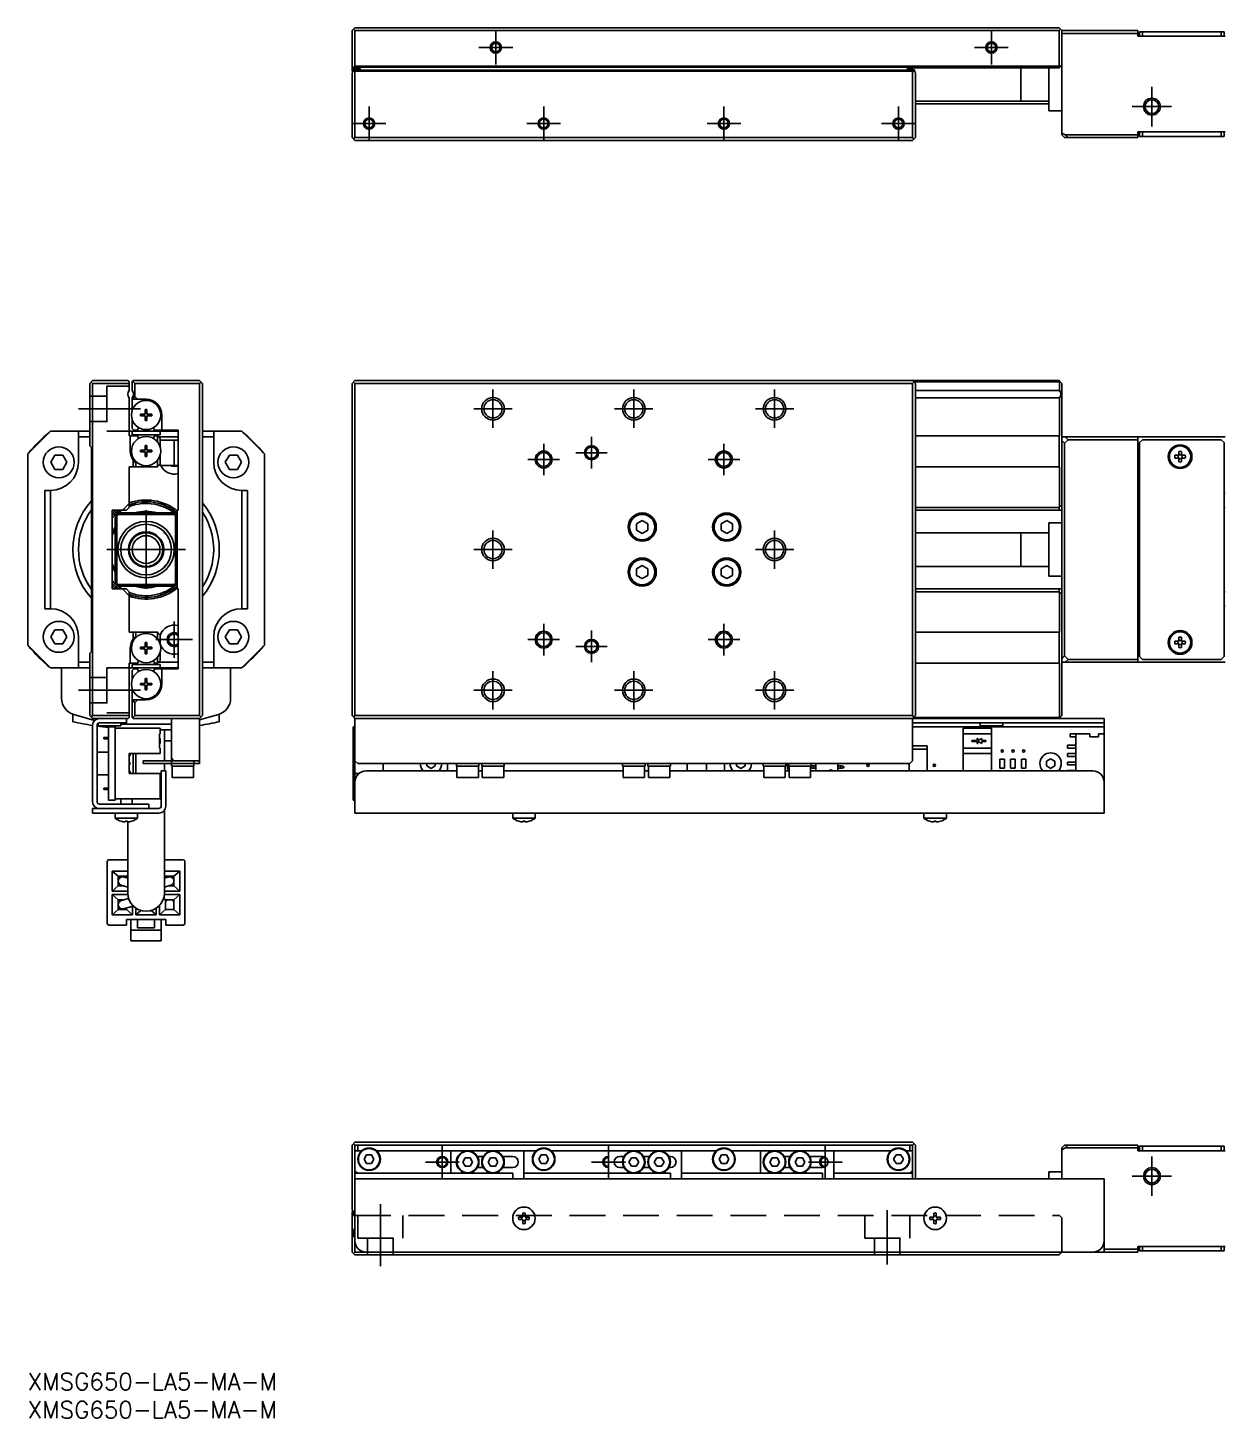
# Model space of a CAD drawing. Extents: x 0 to 883, y -8 to 250.
# Drawn here: x 0 to 212.6, y -8 to 239 of the extents above; entities that cross this region are included whole.
import ezdxf

# ---------------------------------------------------------------- set-up
doc = ezdxf.new("R2010")
doc.units = 0
doc.header["$LTSCALE"] = 0.5
doc.linetypes.add('CENTER', pattern=[50.8, 31.75, -6.35, 6.35, -6.35])
doc.linetypes.add('DASHED', pattern=[19.05, 12.7, -6.35])
for name, color, linetype in [('MSM_CENTER', 1, 'CENTER'), ('MSM_CONTINUOUS', 7, 'CONTINUOUS'), ('MSM_DASHED', 4, 'DASHED'), ('MSM_NARROW', 5, 'CONTINUOUS'), ('MSM_PART_NUMBER', 7, 'CONTINUOUS')]:
    doc.layers.add(name, color=color, linetype=linetype)
doc.styles.get("Standard").update_dxf_attribs({"font": 'txt.shx', "height": 1, "bigfont": 'bigfont.shx'})

# ---------------------------------------------------------------- blocks, each defined once
blk = doc.blocks.new('*U2')
at = {"layer": 'MSM_PART_NUMBER'}
blk.add_text('XMSG650-LA5-MA-M', height=3, dxfattribs=at).set_placement((0, -3))
blk = doc.blocks.new('*U3')
at = {"layer": 'MSM_PART_NUMBER'}
blk.add_text('XMSG650-LA5-MA-M', height=3, dxfattribs=at).set_placement((0, -8))

msp = doc.modelspace()

# ---------------------------------------------------------------- linework, layer by layer
at = {"layer": 'MSM_CENTER'}
for p, q in [((83.09, 232.45), (83.09, 238.45)), ((171.09, 232.45), (171.09, 238.45)), ((80.09, 235.45), (86.09, 235.45)), ((168.09, 235.45), (174.09, 235.45)), ((199.59, 228.45), (199.59, 221.45)), ((60.59, 218.95), (60.59, 224.95)), ((91.59, 218.95), (91.59, 224.95)), ((123.59, 218.95), (123.59, 224.95)), ((154.59, 218.95), (154.59, 224.95)), ((196.09, 224.95), (203.09, 224.95)), ((57.59, 221.95), (63.59, 221.95)), ((88.59, 221.95), (94.59, 221.95)), ((120.59, 221.95), (126.59, 221.95)), ((151.59, 221.95), (157.59, 221.95)), ((82.59, 167.88), (82.59, 174.68)), ((107.59, 167.88), (107.59, 174.68)), ((132.59, 167.88), (132.59, 174.68)), ((9, 171.28), (20, 171.28)), ((79.19, 171.28), (85.99, 171.28)), ((104.19, 171.28), (110.99, 171.28)), ((129.19, 171.28), (135.99, 171.28)), ((100.09, 160.68), (100.09, 166.28)), ((91.59, 159.48), (91.59, 165.08)), ((97.29, 163.48), (102.89, 163.48)), ((123.59, 159.48), (123.59, 165.08)), ((88.79, 162.28), (94.39, 162.28)), ((120.79, 162.28), (126.39, 162.28)), ((21, 139.28), (21, 153.28)), ((82.59, 142.88), (82.59, 149.68)), ((132.59, 142.88), (132.59, 149.68)), ((14, 146.28), (28, 146.28)), ((79.19, 146.28), (85.99, 146.28)), ((129.19, 146.28), (135.99, 146.28)), ((26, 127.03), (26, 133.53)), ((91.59, 127.48), (91.59, 133.08)), ((100.09, 126.28), (100.09, 131.88)), ((123.59, 127.48), (123.59, 133.08)), ((22.75, 130.28), (29.25, 130.28)), ((88.79, 130.28), (94.39, 130.28)), ((97.29, 129.08), (102.89, 129.08)), ((120.79, 130.28), (126.39, 130.28)), ((82.59, 117.88), (82.59, 124.68)), ((107.59, 117.88), (107.59, 124.68)), ((132.59, 117.88), (132.59, 124.68)), ((9, 121.28), (20, 121.28)), ((79.19, 121.28), (85.99, 121.28)), ((104.19, 121.28), (110.99, 121.28)), ((129.19, 121.28), (135.99, 121.28)), ((73.59, 34.5), (73.59, 40.5)), ((103.09, 34.5), (103.09, 40.5)), ((141.59, 34.5), (141.59, 40.5)), ((70.59, 37.5), (76.59, 37.5)), ((100.09, 37.5), (106.09, 37.5)), ((138.59, 37.5), (144.59, 37.5)), ((199.59, 38.5), (199.59, 31.5)), ((196.09, 35), (203.09, 35)), ((62.59, 19), (62.59, 30)), ((152.59, 19.3), (152.59, 28.93))]:
    msp.add_line(p, q, dxfattribs=at)
at = {"layer": 'MSM_CONTINUOUS'}
for p, q in [((57.59, 238.45), (58.09, 238.95)), ((57.59, 238.45), (57.59, 231.25)), ((57.84, 238.7), (58.09, 238.45)), ((58.09, 238.95), (183.09, 238.95)), ((183.09, 238.45), (58.09, 238.45)), ((58.09, 238.45), (58.09, 232.15)), ((183.59, 238.45), (183.09, 238.95)), ((183.09, 238.45), (183.34, 238.7)), ((183.09, 232.15), (183.09, 238.45)), ((183.59, 219.95), (183.59, 238.45)), ((183.59, 238.45), (197.09, 238.45)), ((197.09, 237.95), (183.59, 237.95)), ((197.09, 238.45), (197.09, 237.45)), ((212.59, 237.45), (197.09, 237.45)), ((197.39, 238.25), (212.39, 238.25)), ((197.39, 237.45), (197.39, 238.25)), ((197.89, 238.25), (197.89, 237.45)), ((211.89, 237.45), (211.89, 238.25)), ((212.39, 238.25), (212.39, 237.45)), ((58.09, 232.15), (57.89, 231.95)), ((58.09, 232.15), (183.09, 232.15)), ((183.09, 231.85), (183.59, 232.35)), ((183.24, 232), (183.09, 232.15)), ((183.19, 231.95), (57.59, 231.95)), ((58.99, 231.75), (57.59, 231.75)), ((57.59, 230.95), (57.99, 231.35)), ((57.69, 231.15), (57.59, 231.25)), ((57.59, 219.45), (57.59, 230.95)), ((57.69, 231.05), (57.69, 231.25)), ((58.69, 231.55), (57.99, 231.55)), ((57.99, 231.35), (58.09, 231.45)), ((57.99, 231.35), (58.09, 231.25)), ((58.09, 231.45), (157.09, 231.45)), ((157.09, 231.25), (58.09, 231.25)), ((58.09, 231.25), (58.09, 219.45)), ((58.99, 231.45), (58.99, 231.75)), ((156.19, 231.45), (156.19, 231.85)), ((183.09, 231.85), (156.19, 231.85)), ((157.19, 231.55), (156.49, 231.55)), ((157.09, 231.45), (157.19, 231.35)), ((157.09, 231.25), (157.19, 231.35)), ((157.09, 219.45), (157.09, 231.25)), ((157.19, 231.35), (157.59, 230.95)), ((157.49, 231.25), (157.49, 231.05)), ((157.59, 230.95), (157.59, 219.45)), ((176.29, 225.95), (176.29, 231.85)), ((181.29, 224.2), (181.29, 231.85)), ((157.59, 225.95), (181.29, 225.95)), ((181.29, 225.45), (157.59, 225.45)), ((181.29, 224.2), (183.59, 224.2)), ((183.59, 220.26), (184.2, 219.95)), ((184.09, 219.45), (183.59, 219.95)), ((184.2, 219.95), (184.7, 219.45)), ((184.2, 219.95), (197.09, 219.95)), ((197.09, 220.45), (197.09, 219.45)), ((212.59, 220.45), (197.09, 220.45)), ((197.39, 219.65), (197.39, 220.45)), ((197.89, 220.45), (197.89, 219.65)), ((211.89, 219.65), (211.89, 220.45)), ((212.39, 220.45), (212.39, 219.65)), ((58.09, 218.95), (57.59, 219.45)), ((58.09, 219.45), (57.84, 219.2)), ((58.09, 219.45), (157.09, 219.45)), ((157.09, 218.95), (58.09, 218.95)), ((157.09, 218.95), (157.59, 219.45)), ((157.34, 219.2), (157.09, 219.45)), ((197.09, 219.45), (184.09, 219.45)), ((212.39, 219.65), (197.39, 219.65)), ((11, 175.78), (11.5, 176.28)), ((11, 164.68), (11, 175.78)), ((11.5, 175.78), (11.25, 176.03)), ((11.5, 176.28), (17.8, 176.28)), ((18, 175.78), (11.5, 175.78)), ((11.5, 175.78), (11.5, 116.78)), ((17.8, 176.28), (18, 176.08)), ((18, 176.08), (18, 174.54)), ((18.6, 176.18), (18.5, 176.08)), ((18.5, 174.54), (18.5, 176.08)), ((18.6, 176.18), (18.7, 176.28)), ((19, 175.78), (18.6, 176.18)), ((18.7, 176.28), (30.5, 176.28)), ((19, 175.78), (19, 173.48)), ((30.5, 175.78), (19, 175.78)), ((30.5, 176.28), (31, 175.78)), ((30.75, 176.03), (30.5, 175.78)), ((30.5, 116.78), (30.5, 175.78)), ((31, 175.78), (31, 116.78)), ((58.09, 176.28), (57.59, 175.78)), ((57.59, 116.78), (57.59, 175.78)), ((57.84, 176.03), (58.09, 175.78)), ((58.09, 176.28), (183.09, 176.28)), ((58.09, 175.78), (58.09, 116.78)), ((157.09, 175.78), (58.09, 175.78)), ((157.59, 175.78), (157.09, 176.28)), ((157.09, 175.78), (157.34, 176.03)), ((157.09, 116.78), (157.09, 175.78)), ((183.19, 176.08), (157.29, 176.08)), ((157.59, 175.78), (157.59, 116.78)), ((183.24, 176.13), (183.09, 176.28)), ((183.19, 176.08), (183.24, 176.13)), ((183.19, 174.54), (183.19, 176.08)), ((183.24, 176.13), (183.59, 175.78)), ((183.59, 175.78), (183.59, 116.78)), ((18, 173.22), (18, 166.48)), ((18.5, 173.22), (18.5, 170.89)), ((21, 172.98), (18.5, 172.98)), ((19, 173.48), (18.65, 172.98)), ((19.5, 172.98), (19, 173.48)), ((157.59, 174.54), (183.19, 174.54)), ((183.19, 173.22), (157.59, 173.22)), ((183.19, 166.48), (183.19, 173.22)), ((20.85, 170.38), (20.85, 171.18)), ((20.85, 171.18), (21.14, 171.18)), ((21.14, 170.65), (20.85, 170.65)), ((21.14, 170.38), (21.14, 171.18)), ((18.5, 169.46), (18.5, 167.78)), ((20, 170.32), (20, 170.03)), ((20, 170.32), (20.79, 170.32)), ((20, 170.03), (20.79, 170.03)), ((20.53, 170.03), (20.53, 170.32)), ((20.85, 169.18), (20.85, 169.97)), ((20.85, 169.71), (21.14, 169.71)), ((20.85, 169.18), (21.14, 169.18)), ((21.14, 169.18), (21.14, 169.97)), ((21.2, 170.32), (22, 170.32)), ((21.2, 170.03), (22, 170.03)), ((21.47, 170.03), (21.47, 170.32)), ((22, 170.32), (22, 170.03)), ((23.8, 167.48), (23.8, 170.18)), ((4, 167.28), (0, 163.28)), ((4, 167.28), (11, 167.28)), ((9, 167.28), (9, 161.78)), ((11, 166.28), (9, 166.28)), ((18, 167.28), (26.7, 167.28)), ((18, 166.48), (19.46, 166.48)), ((18.2, 163.78), (18.2, 166.48)), ((18.5, 167.78), (18.8, 167.48)), ((18.5, 166.68), (18.5, 167.28)), ((23.5, 166.68), (18.5, 166.68)), ((18.8, 167.48), (19.46, 167.48)), ((19.54, 167.62), (19.46, 167.48)), ((19.46, 166.48), (19.67, 166.1)), ((19.58, 166.28), (19.57, 166.28)), ((22.54, 167.48), (22.33, 167.85)), ((22.43, 166.28), (22.42, 166.28)), ((22.46, 166.34), (22.54, 166.48)), ((22.54, 167.48), (26.7, 167.48)), ((23, 166.48), (22.54, 166.48)), ((23.5, 165.98), (23, 166.48)), ((23, 165.44), (23, 166.48)), ((26.7, 166.28), (23.2, 166.28)), ((23.5, 166.68), (23.5, 167.28)), ((23.5, 165.98), (23.5, 164.49)), ((26.7, 165.73), (23.5, 165.73)), ((26, 161.23), (26, 165.73)), ((26.7, 153.28), (26.7, 167.48)), ((31, 167.28), (38, 167.28)), ((33, 166.28), (31, 166.28)), ((33, 167.28), (33, 161.78)), ((42, 163.28), (38, 167.28)), ((183.19, 166.48), (157.59, 166.48)), ((183.09, 160.98), (183.09, 166.48)), ((183.59, 166.28), (212.59, 166.28)), ((184.09, 165.17), (183.59, 165.67)), ((184.7, 165.78), (184.09, 165.17)), ((184.2, 166.28), (184.7, 165.78)), ((197.09, 165.78), (184.7, 165.78)), ((197.09, 166.28), (197.09, 126.28)), ((197.89, 165.78), (197.39, 165.28)), ((211.89, 165.78), (197.89, 165.78)), ((212.39, 165.28), (211.89, 165.78)), ((0, 163.28), (0, 129.28)), ((4.06, 161.78), (4.78, 163.03)), ((4.78, 163.03), (6.22, 163.03)), ((6.22, 163.03), (6.94, 161.78)), ((11, 164.68), (11.3, 164.38)), ((11.3, 128.18), (11.3, 164.38)), ((20, 163.92), (20, 163.63)), ((20, 163.92), (20.79, 163.92)), ((20, 163.63), (20.79, 163.63)), ((20.53, 163.63), (20.53, 163.92)), ((20.85, 163.98), (20.85, 164.78)), ((20.85, 164.78), (21.14, 164.78)), ((21.14, 164.25), (20.85, 164.25)), ((20.85, 162.78), (20.85, 163.57)), ((20.85, 163.31), (21.14, 163.31)), ((21.14, 163.98), (21.14, 164.78)), ((21.14, 162.78), (21.14, 163.57)), ((21.2, 163.92), (22, 163.92)), ((21.2, 163.63), (22, 163.63)), ((21.47, 163.63), (21.47, 163.92)), ((22, 163.92), (22, 163.63)), ((23.5, 163.06), (23.5, 161.23)), ((35.06, 161.78), (35.78, 163.03)), ((35.78, 163.03), (37.22, 163.03)), ((37.22, 163.03), (37.94, 161.78)), ((42, 129.28), (42, 163.28)), ((184.09, 165.17), (184.09, 127.39)), ((197.39, 165.28), (197.39, 127.28)), ((204.35, 163.02), (203.67, 163.02)), ((204.35, 163.7), (204.35, 163.02)), ((204.83, 163.02), (204.83, 163.7)), ((205.51, 163.02), (204.83, 163.02)), ((212.39, 127.28), (212.39, 165.28)), ((4.78, 160.53), (4.06, 161.78)), ((6.22, 160.53), (4.78, 160.53)), ((6.94, 161.78), (6.22, 160.53)), ((18, 160.98), (18, 153.78)), ((23, 160.98), (18, 160.98)), ((18.7, 160.98), (18.7, 162.18)), ((19.2, 161.63), (19.2, 160.98)), ((20.85, 162.78), (21.14, 162.78)), ((23, 160.98), (23, 162.12)), ((23, 160.98), (23.5, 161.48)), ((23.5, 161.23), (26.7, 161.23)), ((35.78, 160.53), (35.06, 161.78)), ((37.22, 160.53), (35.78, 160.53)), ((37.94, 161.78), (37.22, 160.53)), ((183.19, 160.98), (157.59, 160.98)), ((183.19, 153.92), (183.19, 160.98)), ((203.67, 162.54), (204.35, 162.54)), ((204.35, 162.54), (204.35, 161.86)), ((204.83, 162.54), (205.51, 162.54)), ((204.83, 161.86), (204.83, 162.54)), ((3, 156.78), (4, 156.78)), ((3, 135.78), (3, 156.78)), ((4, 156.78), (4, 135.78)), ((38, 156.78), (39, 156.78)), ((38, 135.78), (38, 156.78)), ((39, 156.78), (39, 135.78)), ((197.39, 156.28), (197.09, 156.28)), ((212.59, 156.28), (212.39, 156.28)), ((15, 153.28), (15, 139.28)), ((17.5, 153.28), (15, 153.28)), ((16.79, 153.28), (18, 154.48)), ((18, 153.78), (17.5, 153.28)), ((26.5, 153.28), (26.7, 153.28)), ((26.5, 139.28), (26.5, 153.28)), ((157.59, 153.78), (183.09, 153.78)), ((183.59, 153.28), (157.59, 153.28)), ((183.09, 153.78), (183.19, 153.92)), ((183.09, 153.28), (183.09, 153.78)), ((183.59, 154.08), (183.19, 153.92)), ((197.09, 154.53), (197.39, 154.53)), ((212.59, 153.78), (212.39, 153.78)), ((15.5, 151.98), (15.8, 152.28)), ((15.5, 140.58), (15.5, 151.98)), ((16, 152.48), (15.8, 152.28)), ((15.8, 152.28), (15.8, 140.28)), ((16, 152.48), (16.3, 152.78)), ((26, 152.48), (16, 152.48)), ((16.3, 152.78), (25.7, 152.78)), ((25.7, 152.78), (26.5, 151.98)), ((26.2, 140.28), (26.2, 152.28)), ((108.09, 150.86), (109.09, 151.43)), ((108.09, 149.7), (108.09, 150.86)), ((109.09, 151.43), (110.09, 150.86)), ((110.09, 150.86), (110.09, 149.7)), ((123.09, 150.86), (124.09, 151.43)), ((123.09, 149.7), (123.09, 150.86)), ((124.09, 151.43), (125.09, 150.86)), ((125.09, 150.86), (125.09, 149.7)), ((183.59, 151.03), (181.29, 151.03)), ((181.29, 141.53), (181.29, 151.03)), ((197.29, 151.28), (197.09, 151.08)), ((197.39, 151.28), (197.29, 151.28)), ((197.29, 151.28), (197.29, 141.28)), ((24.2, 149.25), (24.2, 149.44)), ((24.2, 149.25), (24.42, 149.03)), ((24.42, 149.2), (24.42, 149.03)), ((24.42, 149.03), (24.56, 149.03)), ((24.56, 149.03), (24.56, 149.03)), ((109.09, 149.12), (108.09, 149.7)), ((110.09, 149.7), (109.09, 149.12)), ((124.09, 149.12), (123.09, 149.7)), ((125.09, 149.7), (124.09, 149.12)), ((181.29, 149.28), (157.59, 149.28)), ((176.29, 143.28), (176.29, 149.28)), ((18.04, 145.22), (18.04, 145.21)), ((19.56, 143.48), (19.62, 143.48)), ((19.69, 143.41), (19.62, 143.48)), ((22.37, 143.48), (22.31, 143.41)), ((22.37, 143.48), (22.44, 143.48)), ((23.97, 145.21), (23.97, 145.21)), ((24.42, 143.53), (24.2, 143.3)), ((24.2, 143.11), (24.2, 143.3)), ((24.56, 143.53), (24.42, 143.53)), ((24.42, 143.53), (24.42, 143.36)), ((108.09, 142.86), (109.09, 143.43)), ((109.09, 143.43), (110.09, 142.86)), ((123.09, 142.86), (124.09, 143.43)), ((124.09, 143.43), (125.09, 142.86)), ((157.59, 143.28), (181.29, 143.28)), ((108.09, 141.7), (108.09, 142.86)), ((109.09, 141.12), (108.09, 141.7)), ((110.09, 141.7), (109.09, 141.12)), ((110.09, 142.86), (110.09, 141.7)), ((123.09, 141.7), (123.09, 142.86)), ((124.09, 141.12), (123.09, 141.7)), ((125.09, 141.7), (124.09, 141.12)), ((125.09, 142.86), (125.09, 141.7)), ((181.29, 141.53), (183.59, 141.53)), ((197.09, 141.48), (197.29, 141.28)), ((197.29, 141.28), (197.39, 141.28)), ((15, 139.28), (17.5, 139.28)), ((15.8, 140.28), (15.5, 140.58)), ((15.8, 140.28), (16, 140.08)), ((16.3, 139.78), (16, 140.08)), ((16, 140.08), (26, 140.08)), ((25.7, 139.78), (16.3, 139.78)), ((18, 138.07), (16.79, 139.28)), ((17.5, 139.28), (18, 138.78)), ((18, 138.78), (18, 131.58)), ((26, 140.08), (25.7, 139.78)), ((26, 140.08), (26.2, 140.28)), ((26.5, 140.58), (26.2, 140.28)), ((26.7, 139.28), (26.5, 139.28)), ((26.7, 125.08), (26.7, 139.28)), ((157.59, 139.28), (183.59, 139.28)), ((183.09, 138.78), (157.59, 138.78)), ((183.09, 138.78), (183.09, 139.28)), ((183.19, 138.64), (183.09, 138.78)), ((183.19, 138.64), (183.59, 138.47)), ((183.19, 131.58), (183.19, 138.64)), ((212.39, 138.78), (212.59, 138.78)), ((197.39, 138.03), (197.09, 138.03)), ((197.09, 136.28), (197.39, 136.28)), ((212.39, 136.28), (212.59, 136.28)), ((4, 135.78), (3, 135.78)), ((39, 135.78), (38, 135.78)), ((4.06, 130.78), (4.78, 132.03)), ((4.78, 132.03), (6.22, 132.03)), ((6.22, 132.03), (6.94, 130.78)), ((18, 131.58), (23, 131.58)), ((18.7, 130.37), (18.7, 131.58)), ((19.2, 131.58), (19.2, 130.92)), ((23.5, 131.08), (23, 131.58)), ((23, 130.44), (23, 131.58)), ((23.5, 131.08), (23.5, 129.49)), ((35.06, 130.78), (35.78, 132.03)), ((35.78, 132.03), (37.22, 132.03)), ((37.22, 132.03), (37.94, 130.78)), ((183.19, 131.58), (157.59, 131.58)), ((183.09, 126.08), (183.09, 131.58)), ((0, 129.28), (4, 125.28)), ((4.78, 129.53), (4.06, 130.78)), ((6.22, 129.53), (4.78, 129.53)), ((6.94, 130.78), (6.22, 129.53)), ((9, 125.28), (9, 130.78)), ((18.2, 128.78), (18.2, 126.08)), ((20, 128.92), (20, 128.63)), ((20, 128.92), (20.79, 128.92)), ((20, 128.63), (20.79, 128.63)), ((20.53, 128.63), (20.53, 128.92)), ((20.85, 128.98), (20.85, 129.78)), ((20.85, 129.78), (21.14, 129.78)), ((21.14, 129.25), (20.85, 129.25)), ((20.85, 127.78), (20.85, 128.57)), ((21.14, 128.98), (21.14, 129.78)), ((21.14, 127.78), (21.14, 128.57)), ((21.2, 128.92), (22, 128.92)), ((21.2, 128.63), (22, 128.63)), ((21.47, 128.63), (21.47, 128.92)), ((22, 128.92), (22, 128.63)), ((33, 130.78), (33, 125.28)), ((35.78, 129.53), (35.06, 130.78)), ((37.22, 129.53), (35.78, 129.53)), ((37.94, 130.78), (37.22, 129.53)), ((38, 125.28), (42, 129.28)), ((204.35, 130.02), (203.67, 130.02)), ((203.67, 129.54), (204.35, 129.54)), ((204.35, 130.7), (204.35, 130.02)), ((204.35, 129.54), (204.35, 128.86)), ((204.83, 130.02), (204.83, 130.7)), ((205.51, 130.02), (204.83, 130.02)), ((204.83, 128.86), (204.83, 129.54)), ((204.83, 129.54), (205.51, 129.54)), ((9, 126.28), (11, 126.28)), ((11.3, 128.18), (11, 127.88)), ((11, 116.78), (11, 127.88)), ((18, 126.08), (18, 116.48)), ((19.46, 126.08), (18, 126.08)), ((19.67, 126.45), (19.46, 126.08)), ((19.58, 126.28), (19.57, 126.28)), ((20.85, 128.31), (21.14, 128.31)), ((20.85, 127.78), (21.14, 127.78)), ((22.43, 126.28), (22.42, 126.28)), ((22.54, 126.08), (22.46, 126.22)), ((23, 126.08), (22.54, 126.08)), ((23, 126.08), (23, 127.12)), ((23, 126.08), (23.5, 126.58)), ((26.7, 126.28), (23.2, 126.28)), ((23.5, 128.06), (23.5, 126.58)), ((31, 126.28), (33, 126.28)), ((183.19, 126.08), (157.59, 126.08)), ((183.19, 116.48), (183.19, 126.08)), ((183.59, 126.89), (184.09, 127.39)), ((212.59, 126.28), (183.59, 126.28)), ((184.09, 127.39), (184.7, 126.78)), ((184.7, 126.78), (184.2, 126.28)), ((184.7, 126.78), (197.09, 126.78)), ((197.39, 127.28), (197.89, 126.78)), ((197.89, 126.78), (211.89, 126.78)), ((211.89, 126.78), (212.39, 127.28)), ((4, 125.28), (11, 125.28)), ((6, 125.28), (6, 119.86)), ((26.7, 125.28), (18, 125.28)), ((23.5, 125.88), (18.5, 125.88)), ((18.5, 125.28), (18.5, 125.88)), ((18.8, 125.08), (18.5, 124.78)), ((18.5, 123.09), (18.5, 124.78)), ((18.8, 125.08), (19.46, 125.08)), ((19.46, 125.08), (19.54, 124.94)), ((22.33, 124.7), (22.54, 125.08)), ((22.54, 125.08), (26.7, 125.08)), ((23.5, 125.28), (23.5, 125.88)), ((23.8, 125.08), (23.8, 122.38)), ((38, 125.28), (31, 125.28)), ((36, 119.86), (36, 125.28)), ((18.5, 116.48), (18.5, 121.66)), ((20, 122.52), (20, 122.23)), ((20, 122.52), (20.79, 122.52)), ((20, 122.23), (20.79, 122.23)), ((20.53, 122.23), (20.53, 122.52)), ((20.85, 122.58), (20.85, 123.38)), ((20.85, 123.38), (21.14, 123.38)), ((21.14, 122.85), (20.85, 122.85)), ((20.85, 121.38), (20.85, 122.17)), ((20.85, 121.91), (21.14, 121.91)), ((20.85, 121.38), (21.14, 121.38)), ((21.14, 122.58), (21.14, 123.38)), ((21.14, 121.38), (21.14, 122.17)), ((21.2, 122.52), (22, 122.52)), ((21.2, 122.23), (22, 122.23)), ((21.47, 122.23), (21.47, 122.52)), ((22, 122.52), (22, 122.23)), ((18.5, 119.58), (21, 119.58)), ((18.65, 119.58), (19, 119.08)), ((19, 119.08), (19.5, 119.58)), ((19, 119.08), (19, 116.78)), ((8, 117.03), (8, 115.71)), ((8.17, 116.97), (11.85, 115.92)), ((11.5, 116.28), (11, 116.78)), ((11.25, 116.53), (11.5, 116.78)), ((11.5, 116.78), (18, 116.78)), ((17.8, 116.28), (11.5, 116.28)), ((17.5, 116.28), (17.5, 115.48)), ((18, 116.48), (17.8, 116.28)), ((18.5, 116.48), (18.6, 116.38)), ((18.6, 116.38), (19, 116.78)), ((18.7, 116.28), (18.6, 116.38)), ((30.5, 116.28), (18.7, 116.28)), ((19, 116.78), (30.5, 116.78)), ((25.5, 116.28), (25.5, 107.78)), ((30.5, 116.02), (33.83, 116.97)), ((31, 116.78), (30.5, 116.28)), ((30.5, 116.78), (30.75, 116.53)), ((30.5, 116.28), (30.5, 108.28)), ((34, 115.71), (34, 117.03)), ((57.59, 116.78), (58.09, 116.28)), ((58.09, 116.78), (57.84, 116.53)), ((58.09, 116.78), (157.09, 116.78)), ((191.09, 116.28), (58.09, 116.28)), ((58.09, 99.48), (58.09, 116.28)), ((157.09, 116.28), (157.59, 116.78)), ((157.34, 116.53), (157.09, 116.78)), ((157.09, 108.78), (157.09, 116.28)), ((157.29, 116.48), (183.19, 116.48)), ((183.09, 116.28), (183.24, 116.43)), ((183.24, 116.43), (183.19, 116.48)), ((183.59, 116.78), (183.24, 116.43)), ((191.09, 116.28), (191.09, 99.48)), ((11.5, 115.08), (11.5, 101.48)), ((12.3, 115.08), (12.3, 101.48)), ((12.35, 115.28), (12.5, 115.28)), ((12.5, 115.42), (12.5, 114.98)), ((16.5, 114.98), (12.5, 114.98)), ((12.7, 115.48), (17.5, 115.48)), ((14.3, 114.78), (15.5, 114.78)), ((14.3, 101.78), (14.3, 114.78)), ((15.18, 114.98), (15.18, 114.78)), ((15.5, 101.78), (15.5, 114.78)), ((23.5, 114.53), (15.5, 114.53)), ((16.5, 114.98), (16.5, 115.48)), ((16.5, 115.28), (25.5, 115.28)), ((23.5, 113.53), (23.5, 114.53)), ((25.5, 114.28), (23.5, 114.28)), ((24.25, 108.78), (24.25, 114.28)), ((57.79, 101.78), (57.79, 114.78)), ((57.79, 114.78), (58.09, 114.78)), ((157.09, 115.48), (191.09, 115.48)), ((157.09, 114.78), (191.09, 114.78)), ((166.09, 106.98), (166.09, 114.53)), ((171.09, 114.53), (166.09, 114.53)), ((169.09, 114.78), (169.09, 115.48)), ((173.09, 114.98), (169.09, 114.98)), ((171.09, 106.98), (171.09, 114.53)), ((173.09, 115.48), (173.09, 114.78)), ((14.3, 112.9), (13.5, 112.9)), ((13.5, 112.9), (13.5, 112.65)), ((14.3, 112.65), (13.5, 112.65)), ((23.5, 113.53), (23.4, 113.53)), ((23.4, 111.03), (23.4, 113.53)), ((23.4, 112.73), (23.5, 112.73)), ((23.4, 112.35), (23.5, 112.35)), ((23.4, 112.2), (23.5, 112.2)), ((23.4, 111.83), (23.5, 111.83)), ((23.5, 111.83), (23.5, 112.73)), ((25.5, 112.28), (24.25, 112.28)), ((159.69, 111.43), (157.09, 111.43)), ((159.69, 106.98), (159.69, 111.43)), ((166.09, 113.53), (171.09, 113.53)), ((167.59, 112.35), (168.54, 112.35)), ((167.59, 112.2), (167.59, 112.35)), ((168.54, 112.2), (167.59, 112.2)), ((168.54, 112.73), (168.69, 112.73)), ((168.54, 112.35), (168.54, 112.73)), ((168.54, 111.83), (168.54, 112.2)), ((168.69, 111.83), (168.54, 111.83)), ((168.69, 112.34), (169.37, 112.73)), ((168.69, 112.73), (168.69, 112.34)), ((169.37, 111.83), (168.69, 112.22)), ((168.69, 112.22), (168.69, 111.83)), ((169.37, 112.73), (169.37, 112.35)), ((169.37, 112.35), (170.07, 112.35)), ((169.37, 112.2), (169.37, 111.83)), ((170.07, 112.2), (169.37, 112.2)), ((170.07, 112.35), (170.07, 112.2)), ((186.09, 111.53), (184.59, 111.53)), ((184.59, 111.03), (184.59, 111.53)), ((185.09, 113.53), (188.59, 113.53)), ((185.09, 113.03), (185.09, 113.53)), ((185.09, 113.03), (186.09, 113.03)), ((186.09, 113.53), (186.09, 106.98)), ((188.59, 113.53), (188.59, 113.03)), ((190.09, 113.03), (188.59, 113.03)), ((190.09, 113.53), (191.09, 113.53)), ((190.09, 113.53), (190.09, 113.03)), ((14.3, 110.28), (12.3, 110.28)), ((18, 106.53), (18, 110.03)), ((18, 110.03), (23.5, 110.03)), ((18.7, 110.03), (18.7, 106.53)), ((19.2, 110.03), (19.2, 106.53)), ((30.5, 108.78), (20.5, 108.78)), ((20.5, 108.78), (20.5, 108.28)), ((23.5, 111.03), (23.4, 111.03)), ((23.5, 110.03), (23.5, 111.03)), ((26, 108.78), (25.5, 109.28)), ((29.5, 107.78), (29.5, 108.78)), ((58.09, 108.78), (58.59, 108.28)), ((156.59, 108.28), (157.09, 108.78)), ((159.69, 110.83), (157.09, 110.83)), ((171.09, 111.03), (166.09, 111.03)), ((166.09, 110.03), (171.09, 110.03)), ((173.39, 109.08), (172.59, 109.08)), ((172.59, 109.08), (172.59, 107.48)), ((173.39, 107.48), (173.39, 109.08)), ((175.3, 109.08), (174.5, 109.08)), ((174.5, 109.08), (174.5, 107.48)), ((175.3, 107.48), (175.3, 109.08)), ((177.2, 109.08), (176.4, 109.08)), ((176.4, 109.08), (176.4, 107.48)), ((177.2, 107.48), (177.2, 109.08)), ((180.84, 108.71), (181.59, 109.14)), ((180.84, 107.84), (180.84, 108.71)), ((181.59, 109.14), (182.34, 108.71)), ((182.34, 108.71), (182.34, 107.84)), ((184.59, 111.03), (186.09, 111.03)), ((186.09, 110.03), (184.59, 110.03)), ((184.59, 109.53), (184.59, 110.03)), ((184.59, 109.53), (186.09, 109.53)), ((12.3, 106.28), (14.3, 106.28)), ((23.5, 106.53), (18, 106.53)), ((20.5, 108.28), (25.5, 108.28)), ((23.5, 102.03), (23.5, 106.53)), ((23.7, 106.98), (24.5, 106.98)), ((23.7, 100.78), (23.7, 106.98)), ((24.25, 106.98), (24.25, 108.28)), ((24.5, 106.98), (24.5, 100.68)), ((29.5, 108.28), (25.5, 108.28)), ((29.5, 107.78), (25.5, 107.78)), ((25.6, 107.78), (25.6, 105.78)), ((29.4, 105.78), (29.4, 107.78)), ((30.5, 108.28), (29.5, 108.28)), ((58.83, 106.53), (58.09, 106.53)), ((156.59, 108.28), (58.59, 108.28)), ((76.19, 106.98), (60.09, 106.98)), ((63.09, 106.98), (63.09, 108.28)), ((70.84, 107.84), (70.84, 108.28)), ((71.59, 107.41), (70.84, 107.84)), ((72.34, 107.84), (71.59, 107.41)), ((72.34, 108.28), (72.34, 107.84)), ((74.49, 108.28), (74.49, 106.98)), ((76.09, 108.28), (76.09, 107.78)), ((80.09, 107.78), (76.09, 107.78)), ((76.19, 107.78), (76.19, 105.78)), ((79.99, 105.78), (79.99, 107.78)), ((80.69, 106.98), (79.99, 106.98)), ((80.09, 107.78), (80.09, 108.28)), ((80.59, 108.28), (80.59, 107.78)), ((84.59, 107.78), (80.59, 107.78)), ((80.69, 107.78), (80.69, 105.78)), ((84.49, 105.78), (84.49, 107.78)), ((105.69, 106.98), (84.49, 106.98)), ((84.59, 107.78), (84.59, 108.28)), ((105.59, 108.28), (105.59, 107.78)), ((109.59, 107.78), (105.59, 107.78)), ((105.69, 107.78), (105.69, 105.78)), ((109.49, 105.78), (109.49, 107.78)), ((110.19, 106.98), (109.49, 106.98)), ((109.59, 107.78), (109.59, 108.28)), ((110.09, 108.28), (110.09, 107.78)), ((114.09, 107.78), (110.09, 107.78)), ((110.19, 107.78), (110.19, 105.78)), ((113.99, 105.78), (113.99, 107.78)), ((130.69, 106.98), (113.99, 106.98)), ((114.09, 107.78), (114.09, 108.28)), ((117.09, 106.98), (117.09, 108.28)), ((120.49, 108.28), (120.49, 106.98)), ((123.69, 106.98), (123.69, 108.28)), ((125.84, 107.84), (125.84, 108.28)), ((126.59, 107.41), (125.84, 107.84)), ((127.34, 107.84), (126.59, 107.41)), ((127.34, 108.28), (127.34, 107.84)), ((130.59, 108.28), (130.59, 107.78)), ((134.59, 107.78), (130.59, 107.78)), ((130.69, 107.78), (130.69, 105.78)), ((134.49, 105.78), (134.49, 107.78)), ((135.19, 106.98), (134.49, 106.98)), ((134.59, 107.78), (134.59, 108.28)), ((134.9, 108.28), (134.9, 107.28)), ((134.9, 107.28), (135.19, 107.28)), ((135.09, 108.28), (135.09, 107.78)), ((139.09, 107.78), (135.09, 107.78)), ((135.19, 107.78), (135.19, 105.78)), ((138.99, 105.78), (138.99, 107.78)), ((138.99, 107.74), (139.13, 107.74)), ((139.13, 107.54), (138.99, 107.54)), ((189.09, 106.98), (138.99, 106.98)), ((139.09, 107.78), (139.09, 108.28)), ((139.13, 107.74), (139.2, 107.86)), ((139.2, 107.43), (139.13, 107.54)), ((139.93, 107.86), (139.2, 107.86)), ((139.93, 107.43), (139.2, 107.43)), ((139.49, 107.43), (139.49, 107.86)), ((139.93, 106.98), (139.93, 108.28)), ((143.83, 108.28), (143.83, 106.98)), ((143.83, 107.86), (144.56, 107.86)), ((144.56, 107.43), (143.83, 107.43)), ((144.27, 107.86), (144.27, 107.43)), ((144.56, 107.86), (144.63, 107.74)), ((144.63, 107.54), (144.56, 107.43)), ((144.63, 107.74), (144.88, 107.74)), ((144.88, 107.54), (144.63, 107.54)), ((144.88, 107.54), (144.88, 107.74)), ((156.49, 108.28), (156.49, 106.98)), ((172.59, 107.48), (173.39, 107.48)), ((174.5, 107.48), (175.3, 107.48)), ((176.4, 107.48), (177.2, 107.48)), ((181.59, 107.41), (180.84, 107.84)), ((182.34, 107.84), (181.59, 107.41)), ((186.09, 108.53), (184.59, 108.53)), ((184.59, 108.03), (184.59, 108.53)), ((184.59, 108.03), (186.09, 108.03)), ((186.09, 107.03), (184.59, 107.03)), ((184.59, 106.98), (184.59, 107.03)), ((13.5, 103.9), (13.5, 103.65)), ((14.3, 103.9), (13.5, 103.9)), ((25.6, 105.78), (29.4, 105.78)), ((76.19, 105.78), (79.99, 105.78)), ((80.69, 105.78), (84.49, 105.78)), ((105.69, 105.78), (109.49, 105.78)), ((110.19, 105.78), (113.99, 105.78)), ((130.69, 105.78), (134.49, 105.78)), ((135.19, 105.78), (138.99, 105.78)), ((14.3, 103.65), (13.5, 103.65)), ((14.3, 101.78), (15.5, 101.78)), ((15.5, 102.03), (23.5, 102.03)), ((16.5, 102.03), (16.5, 101.08)), ((18.5, 101.08), (18.5, 102.03)), ((58.09, 101.78), (57.79, 101.78)), ((11.5, 100.28), (23.2, 100.28)), ((11.5, 99.48), (11.5, 100.28)), ((23.3, 99.48), (11.5, 99.48)), ((12.7, 101.08), (21.5, 101.08)), ((15.5, 99.48), (15.5, 98.58)), ((19.5, 98.58), (19.5, 99.48)), ((21.5, 101.08), (21.5, 100.28)), ((24.25, 85.28), (24.25, 99.94)), ((191.09, 99.48), (58.09, 99.48)), ((86.09, 99.48), (86.09, 98.58)), ((90.09, 98.58), (90.09, 99.48)), ((159.09, 99.48), (159.09, 98.58)), ((163.09, 98.58), (163.09, 99.48)), ((15.5, 98.58), (19.5, 98.58)), ((16.55, 98.02), (16.57, 98.02)), ((17.3, 97.89), (17.3, 98.02)), ((17.3, 98.02), (17.7, 98.02)), ((17.7, 98.02), (17.7, 97.89)), ((17.75, 97.89), (17.75, 85.28)), ((18.43, 98.02), (18.45, 98.02)), ((86.09, 98.58), (90.09, 98.58)), ((87.14, 98.02), (87.16, 98.02)), ((87.89, 97.89), (87.89, 98.02)), ((87.89, 98.02), (88.29, 98.02)), ((88.29, 98.02), (88.29, 97.89)), ((89.02, 98.02), (89.04, 98.02)), ((159.09, 98.58), (163.09, 98.58)), ((160.14, 98.02), (160.16, 98.02)), ((160.89, 97.89), (160.89, 98.02)), ((160.89, 98.02), (161.29, 98.02)), ((161.29, 98.02), (161.29, 97.89)), ((162.02, 98.02), (162.04, 98.02)), ((14.1, 90.88), (14.1, 79.88)), ((14.4, 91.18), (17.75, 91.18)), ((15, 89.18), (15, 85.63)), ((16.05, 88.28), (15, 89.18)), ((17.75, 89.18), (15, 89.18)), ((24.25, 91.18), (27.6, 91.18)), ((27, 89.18), (24.25, 89.18)), ((25.95, 88.28), (27, 89.18)), ((27, 85.63), (27, 89.18)), ((27.9, 79.88), (27.9, 90.88)), ((16.05, 86.53), (15, 85.63)), ((16.05, 87.9), (16.43, 88.28)), ((16.05, 86.53), (16.05, 88.28)), ((17.55, 88.28), (16.05, 88.28)), ((17.11, 86.53), (16.05, 86.53)), ((16.59, 86.68), (17.75, 86.34)), ((17.75, 87.9), (17.01, 88.12)), ((17.18, 88.28), (17.46, 87.99)), ((17.55, 88.28), (17.75, 88.45)), ((17.55, 87.96), (17.55, 88.28)), ((24.45, 88.28), (24.25, 88.45)), ((24.99, 88.12), (24.25, 87.9)), ((24.25, 86.34), (25.41, 86.68)), ((24.45, 88.28), (24.45, 87.96)), ((25.95, 88.28), (24.45, 88.28)), ((24.54, 87.99), (24.83, 88.28)), ((25.95, 86.53), (24.89, 86.53)), ((25.58, 88.28), (25.95, 87.9)), ((25.95, 88.28), (25.95, 86.53)), ((25.95, 86.53), (27, 85.63)), ((15, 85.63), (17.75, 85.63)), ((15, 85.03), (15, 81.38)), ((16.05, 84.08), (15, 85.03)), ((17.76, 85.03), (15, 85.03)), ((16.05, 83.7), (16.43, 84.08)), ((16.05, 82.33), (16.05, 84.08)), ((17.14, 84.08), (16.05, 84.08)), ((17.9, 84.29), (16.6, 83.93)), ((17.73, 84.24), (17.88, 84.37)), ((24.45, 84.08), (24.12, 84.37)), ((27, 85.03), (24.24, 85.03)), ((24.25, 85.63), (27, 85.63)), ((24.45, 83.7), (24.83, 84.08)), ((24.45, 82.33), (24.45, 84.08)), ((25.95, 84.08), (24.45, 84.08)), ((25.58, 84.08), (25.95, 83.7)), ((25.95, 84.08), (27, 85.03)), ((25.95, 84.08), (25.95, 82.33)), ((27, 81.38), (27, 85.03)), ((16.05, 82.33), (15, 81.38)), ((17.55, 82.33), (16.05, 82.33)), ((17, 82.48), (18.72, 82.96)), ((17.55, 82.63), (17.55, 82.33)), ((17.55, 82.33), (18.6, 81.38)), ((18.6, 81.38), (18.6, 82.93)), ((19.2, 82.57), (19.2, 81.38)), ((20.07, 82.16), (19.2, 81.38)), ((21.93, 82.16), (22.8, 81.38)), ((22.8, 81.38), (22.8, 82.57)), ((23.4, 83.09), (23.4, 81.38)), ((24.45, 82.33), (23.4, 81.38)), ((25.95, 82.33), (24.45, 82.33)), ((25.95, 82.33), (27, 81.38)), ((17.5, 79.58), (14.4, 79.58)), ((15, 81.38), (18.6, 81.38)), ((17.5, 80.58), (17.5, 79.58)), ((17.5, 80.58), (24.5, 80.58)), ((18.3, 80.58), (18.3, 76.78)), ((19.2, 81.38), (22.8, 81.38)), ((19.5, 80.58), (19.5, 79.08)), ((19.5, 79.08), (22.5, 79.08)), ((22.5, 80.58), (22.5, 79.08)), ((23.4, 81.38), (27, 81.38)), ((23.7, 80.58), (23.7, 76.78)), ((24.5, 79.58), (24.5, 80.58)), ((27.6, 79.58), (24.5, 79.58)), ((18.3, 78.69), (23.7, 78.69)), ((18.3, 76.78), (23.7, 76.78)), ((57.59, 40.5), (58.09, 41)), ((57.59, 29), (57.59, 40.5)), ((57.84, 40.75), (58.09, 40.5)), ((58.09, 41), (157.09, 41)), ((58.09, 21.5), (58.09, 40.5)), ((58.09, 40.5), (157.09, 40.5)), ((58.59, 40.5), (58.59, 39.5)), ((156.59, 39.5), (156.59, 40.5)), ((157.59, 40.5), (157.09, 41)), ((157.09, 40.5), (157.34, 40.75)), ((157.09, 34.5), (157.09, 40.5)), ((157.59, 40.5), (157.59, 34.5)), ((183.59, 40), (184.09, 40.5)), ((184.2, 40), (183.59, 39.69)), ((183.59, 40), (183.59, 34.5)), ((184.09, 40.5), (197.09, 40.5)), ((184.7, 40.5), (184.2, 40)), ((197.09, 40), (184.2, 40)), ((197.09, 40.5), (197.09, 39.5)), ((197.39, 40.3), (212.39, 40.3)), ((197.39, 39.5), (197.39, 40.3)), ((197.89, 40.3), (197.89, 39.5)), ((211.89, 39.5), (211.89, 40.3)), ((212.39, 40.3), (212.39, 39.5)), ((59.27, 39.5), (58.09, 39.5)), ((59.73, 38), (60.16, 38.75)), ((60.16, 37.25), (59.73, 38)), ((60.16, 38.75), (61.03, 38.75)), ((61.03, 37.25), (60.16, 37.25)), ((61.03, 38.75), (61.46, 38)), ((61.46, 38), (61.03, 37.25)), ((90.27, 39.5), (61.92, 39.5)), ((75.09, 39.5), (75.09, 35.5)), ((77.23, 37.5), (77.66, 38.25)), ((77.66, 36.75), (77.23, 37.5)), ((77.66, 38.25), (78.53, 38.25)), ((78.53, 38.25), (78.96, 37.5)), ((78.96, 37.5), (78.53, 36.75)), ((80.86, 38.5), (79.82, 38.5)), ((81.73, 37.5), (82.16, 38.25)), ((82.16, 36.75), (81.73, 37.5)), ((82.16, 38.25), (83.03, 38.25)), ((83.03, 38.25), (83.46, 37.5)), ((83.46, 37.5), (83.03, 36.75)), ((86.09, 38.5), (84.32, 38.5)), ((88.09, 34.5), (88.09, 39.5)), ((90.73, 38), (91.16, 38.75)), ((91.16, 37.25), (90.73, 38)), ((91.16, 38.75), (92.03, 38.75)), ((92.03, 37.25), (91.16, 37.25)), ((92.03, 38.75), (92.46, 38)), ((92.46, 38), (92.03, 37.25)), ((122.27, 39.5), (92.92, 39.5)), ((103.09, 39.5), (103.09, 35.5)), ((105.86, 38.5), (105.09, 38.5)), ((106.73, 37.5), (107.16, 38.25)), ((107.16, 36.75), (106.73, 37.5)), ((107.16, 38.25), (108.03, 38.25)), ((108.03, 38.25), (108.46, 37.5)), ((108.46, 37.5), (108.03, 36.75)), ((110.36, 38.5), (109.32, 38.5)), ((111.23, 37.5), (111.66, 38.25)), ((111.66, 36.75), (111.23, 37.5)), ((111.66, 38.25), (112.53, 38.25)), ((112.53, 38.25), (112.96, 37.5)), ((112.96, 37.5), (112.53, 36.75)), ((114.09, 38.5), (113.82, 38.5)), ((116.09, 34.5), (116.09, 39.5)), ((122.73, 38), (123.16, 38.75)), ((123.16, 37.25), (122.73, 38)), ((123.16, 38.75), (124.03, 38.75)), ((124.03, 37.25), (123.16, 37.25)), ((124.03, 38.75), (124.46, 38)), ((124.46, 38), (124.03, 37.25)), ((153.27, 39.5), (124.92, 39.5)), ((130.09, 39.5), (130.09, 35.5)), ((131.73, 37.5), (132.16, 38.25)), ((132.16, 36.75), (131.73, 37.5)), ((132.16, 38.25), (133.03, 38.25)), ((133.03, 38.25), (133.46, 37.5)), ((133.46, 37.5), (133.03, 36.75)), ((135.36, 38.5), (134.32, 38.5)), ((136.23, 37.5), (136.66, 38.25)), ((136.66, 36.75), (136.23, 37.5)), ((136.66, 38.25), (137.53, 38.25)), ((137.53, 38.25), (137.96, 37.5)), ((137.96, 37.5), (137.53, 36.75)), ((141.09, 38.5), (138.82, 38.5)), ((143.09, 34.5), (143.09, 39.5)), ((153.73, 38), (154.16, 38.75)), ((154.16, 37.25), (153.73, 38)), ((154.16, 38.75), (155.03, 38.75)), ((155.03, 37.25), (154.16, 37.25)), ((155.03, 38.75), (155.46, 38)), ((155.46, 38), (155.03, 37.25)), ((157.09, 39.5), (155.92, 39.5)), ((197.09, 39.5), (212.59, 39.5)), ((58.59, 35.5), (58.09, 36)), ((58.09, 35.5), (86.09, 35.5)), ((78.53, 36.75), (77.66, 36.75)), ((79.82, 36.5), (80.86, 36.5)), ((83.03, 36.75), (82.16, 36.75)), ((84.32, 36.5), (86.09, 36.5)), ((86.09, 34.5), (86.09, 35.5)), ((88.09, 35.5), (114.09, 35.5)), ((105.09, 36.5), (105.86, 36.5)), ((108.03, 36.75), (107.16, 36.75)), ((109.32, 36.5), (110.36, 36.5)), ((112.53, 36.75), (111.66, 36.75)), ((113.82, 36.5), (114.09, 36.5)), ((114.09, 34.5), (114.09, 35.5)), ((116.09, 35.5), (141.09, 35.5)), ((133.03, 36.75), (132.16, 36.75)), ((134.32, 36.5), (135.36, 36.5)), ((137.53, 36.75), (136.66, 36.75)), ((138.82, 36.5), (141.09, 36.5)), ((141.09, 34.5), (141.09, 35.5)), ((143.09, 35.5), (157.09, 35.5)), ((157.09, 36), (156.59, 35.5)), ((183.59, 35.75), (181.29, 35.75)), ((181.29, 34.5), (181.29, 35.75)), ((58.09, 34.5), (191.09, 34.5)), ((191.09, 34.5), (191.09, 21.5)), ((58.09, 28.5), (57.59, 29)), ((57.59, 28.7), (57.69, 28.8)), ((57.59, 21.5), (57.59, 28.7)), ((58.09, 28.2), (57.59, 28.2)), ((57.59, 28), (58.09, 28)), ((57.69, 28.7), (57.69, 28.9)), ((57.89, 28), (58.09, 27.8)), ((58.09, 28.7), (57.99, 28.6)), ((57.99, 28.4), (58.09, 28.4)), ((87.16, 27.7), (87.89, 27.7)), ((87.89, 27.3), (87.16, 27.3)), ((87.89, 27.7), (87.89, 28.43)), ((87.89, 26.57), (87.89, 27.3)), ((88.29, 28.43), (88.29, 27.7)), ((88.29, 27.7), (89.02, 27.7)), ((89.02, 27.3), (88.29, 27.3)), ((88.29, 27.3), (88.29, 26.57)), ((160.16, 27.7), (160.89, 27.7)), ((160.89, 27.3), (160.16, 27.3)), ((160.89, 27.7), (160.89, 28.43)), ((160.89, 26.57), (160.89, 27.3)), ((161.29, 28.43), (161.29, 27.7)), ((161.29, 27.7), (162.02, 27.7)), ((162.02, 27.3), (161.29, 27.3)), ((161.29, 27.3), (161.29, 26.57)), ((58.09, 25.5), (57.79, 25.5)), ((57.79, 24.3), (57.79, 25.5)), ((58.09, 24.3), (57.79, 24.3)), ((197.09, 22.5), (197.09, 21.5)), ((197.09, 22.5), (212.59, 22.5)), ((197.39, 21.7), (197.39, 22.5)), ((197.89, 22.5), (197.89, 21.7)), ((211.89, 21.7), (211.89, 22.5)), ((212.39, 22.5), (212.39, 21.7)), ((58.09, 21), (57.59, 21.5)), ((58.09, 21.5), (57.84, 21.25)), ((197.09, 21.5), (58.09, 21.5)), ((183.09, 21), (58.09, 21)), ((183.09, 21), (183.59, 21.5)), ((183.34, 21.25), (183.09, 21.5)), ((191.09, 22), (197.09, 22)), ((212.39, 21.7), (197.39, 21.7))]:
    msp.add_line(p, q, dxfattribs=at)
for centre, radius in [((83.09, 235.45), 0.783), ((171.09, 235.45), 0.783), ((199.59, 224.95), 1.23), ((60.59, 221.95), 0.783), ((91.59, 221.95), 0.783), ((123.59, 221.95), 0.783), ((154.59, 221.95), 0.783), ((21, 146.28), 4.5), ((21, 146.28), 3), ((60.59, 38), 2), ((91.59, 38), 2), ((123.59, 38), 2), ((154.59, 38), 2), ((73.59, 37.5), 0.783), ((78.09, 37.5), 2), ((82.59, 37.5), 2), ((107.59, 37.5), 2), ((112.09, 37.5), 2), ((132.59, 37.5), 2), ((137.09, 37.5), 2), ((199.59, 35), 1.23)]:
    msp.add_circle(centre, radius, dxfattribs=at)
at = {"layer": 'MSM_CONTINUOUS', "extrusion": (0, 0, -1)}
for centre, radius in [((-82.59, 171.28), 1.62), ((-107.59, 171.28), 1.62), ((-132.59, 171.28), 1.62), ((-21, 170.18), 2.6), ((-21, 163.78), 2.6), ((-5.5, 161.78), 2.75), ((-36.5, 161.78), 2.75), ((-91.59, 162.28), 1.23), ((-100.09, 163.48), 1.01), ((-123.59, 162.28), 1.23), ((-204.59, 162.78), 2.1), ((-204.59, 162.78), 1.9), ((-21, 146.28), 5), ((-109.09, 150.28), 2.5), ((-109.09, 150.28), 2.25), ((-124.09, 150.28), 2.5), ((-124.09, 150.28), 2.25), ((-21, 146.28), 3.15), ((-82.59, 146.28), 1.62), ((-132.59, 146.28), 1.62), ((-109.09, 142.28), 2.5), ((-109.09, 142.28), 2.25), ((-124.09, 142.28), 2.5), ((-124.09, 142.28), 2.25), ((-5.5, 130.78), 2.75), ((-36.5, 130.78), 2.75), ((-21, 128.78), 2.6), ((-91.59, 130.28), 1.23), ((-123.59, 130.28), 1.23), ((-204.59, 129.78), 2.1), ((-204.59, 129.78), 1.9), ((-100.09, 129.08), 1.01), ((-21, 122.38), 2.6), ((-82.59, 121.28), 1.62), ((-107.59, 121.28), 1.62), ((-132.59, 121.28), 1.62), ((-172.99, 110.5), 0.2), ((-174.9, 110.5), 0.2), ((-176.8, 110.5), 0.2), ((-149.18, 107.96), 0.2), ((-160.93, 107.96), 0.2), ((-60.59, 38), 1.9), ((-91.59, 38), 1.9), ((-123.59, 38), 1.9), ((-154.59, 38), 1.9), ((-78.09, 37.5), 1.9), ((-82.59, 37.5), 1.9), ((-107.59, 37.5), 1.9), ((-112.09, 37.5), 1.9), ((-132.59, 37.5), 1.9), ((-137.09, 37.5), 1.9), ((-88.09, 27.5), 2), ((-161.09, 27.5), 2)]:
    msp.add_circle(centre, radius, dxfattribs=at)
at = {"layer": 'MSM_CONTINUOUS'}
for centre, radius, start, end in [((57.99, 231.25), 0.3, 90, 180), ((58.69, 231.25), 0.3, 41.8103, 90), ((156.49, 231.25), 0.3, 90, 138.1897), ((157.19, 231.25), 0.3, 0, 90), ((18.75, 173.88), 1, 138.5904, 221.4096), ((17.75, 173.88), 1, 318.5904, 41.4096), ((21, 170.18), 2.8, 0, 90), ((182.44, 173.88), 1, 318.5904, 41.4096), ((21, 146.28), 27, 129.3765, 140.6235), ((21, 166.98), 1.59, 143.8028, 169.1069), ((21, 166.98), 1.59, 190.8931, 216.1972), ((21.11, 166.86), 1.75, 142.994, 154.5052), ((21.11, 167.09), 1.75, 214.5052, 217.006), ((21, 166.98), 1.59, 10.8931, 36.1972), ((20.88, 166.86), 1.75, 34.5052, 37.006), ((21, 166.98), 1.59, 323.8028, 349.1069), ((20.88, 167.09), 1.75, 322.994, 334.5052), ((21, 146.28), 27, 39.3765, 50.6235), ((204.59, 162.78), 0.95, 165.3667, 194.6333), ((204.59, 162.78), 0.365, 138.8496, 221.1504), ((204.59, 162.78), 0.95, 75.3667, 104.6333), ((204.59, 162.78), 0.365, 48.8496, 131.1504), ((204.59, 162.78), 0.365, 318.8496, 41.1504), ((204.59, 162.78), 0.95, 345.3667, 14.6333), ((21, 163.78), 2.8, 214.7719, 229.9948), ((204.59, 162.78), 0.365, 228.8496, 311.1504), ((204.59, 162.78), 0.95, 255.3667, 284.6333), ((21, 146.28), 13, 138.2583, 221.7417), ((21, 146.28), 8.2, 121.3881, 137.0297), ((21, 146.28), 8.5, 124.5603, 134.9009), ((21, 146.28), 8.5, 49.6798, 110.6673), ((21, 146.28), 8.2, 47.8764, 111.4601), ((21, 146.28), 13, 320.2849, 39.7151), ((21, 146.28), 6.5, 147.7958, 157.3801), ((21, 146.28), 6.5, 202.6199, 212.2042), ((21, 146.28), 8.2, 222.9703, 238.6119), ((21, 146.28), 8.5, 225.0991, 235.4397), ((21, 146.28), 8.2, 248.5399, 312.1236), ((21, 146.28), 8.5, 249.3327, 310.3202), ((21, 128.78), 2.8, 130.0052, 180), ((26, 130.28), 1.01, 45.9346, 314.0654), ((21, 146.28), 27, 219.3765, 230.6235), ((21, 146.28), 27, 309.3765, 320.6235), ((204.59, 129.78), 0.95, 165.3667, 194.6333), ((204.59, 129.78), 0.365, 138.8496, 221.1504), ((204.59, 129.78), 0.95, 75.3667, 104.6333), ((204.59, 129.78), 0.365, 48.8496, 131.1504), ((204.59, 129.78), 0.365, 228.8496, 311.1504), ((204.59, 129.78), 0.95, 255.3667, 284.6333), ((204.59, 129.78), 0.365, 318.8496, 41.1504), ((204.59, 129.78), 0.95, 345.3667, 14.6333), ((21, 125.58), 1.59, 143.8028, 169.1069), ((21.11, 125.46), 1.75, 142.994, 145.4948), ((21, 125.58), 1.59, 10.8931, 36.1972), ((20.88, 125.46), 1.75, 25.4948, 37.006), ((21, 125.58), 1.59, 190.8931, 216.1972), ((21.11, 125.69), 1.75, 205.4948, 217.006), ((21, 125.58), 1.59, 323.8028, 349.107), ((20.88, 125.69), 1.75, 322.994, 325.4948), ((9, 119.86), 3, 180, 254.0042), ((33, 119.86), 3, 285.9958, 0), ((12.7, 115.08), 1.2, 90, 180), ((21, 174.28), 60, 257.4867, 260.8898), ((21, 174.28), 60, 261.6627, 263.5886), ((21, 174.28), 60, 279.1102, 282.5133), ((17.9, 109.78), 0.25, 293.5782, 66.4218), ((17.9, 108.28), 0.25, 293.5782, 66.4218), ((17.9, 106.78), 0.25, 293.5782, 66.4218), ((60.09, 104.98), 2, 90, 180), ((142.58, 106.83), 0.35, 25.3769, 154.6231), ((189.09, 104.98), 2, 0, 90), ((12.7, 101.48), 1.2, 180, 270), ((23.3, 100.68), 1.2, 270, 0), ((17.5, 101.08), 3.2, 231.3178, 252.73), ((17.5, 101.08), 3.19, 253.0947, 266.4096), ((17.5, 101.08), 3.19, 273.5904, 286.9053), ((17.5, 101.08), 3.2, 287.27, 308.6822), ((88.09, 101.08), 3.2, 231.3178, 252.73), ((88.09, 101.08), 3.19, 253.0947, 266.4096), ((88.09, 101.08), 3.19, 273.5904, 286.9053), ((88.09, 101.08), 3.2, 287.27, 308.6822), ((161.09, 101.08), 3.2, 231.3178, 252.73), ((161.09, 101.08), 3.19, 253.0947, 266.4096), ((161.09, 101.08), 3.19, 273.5904, 286.9053), ((161.09, 101.08), 3.2, 287.27, 308.6822), ((14.4, 90.88), 0.3, 90, 180), ((27.6, 90.88), 0.3, 0, 90), ((16.8, 87.4), 0.75, 73.4791, 253.4791), ((25.2, 87.4), 0.75, 286.5209, 106.5209), ((16.8, 83.2), 0.75, 105.6242, 285.6242), ((14.4, 79.88), 0.3, 180, 270), ((27.6, 79.88), 0.3, 270, 0), ((86.09, 37.5), 1, 270, 90), ((103.09, 37.5), 0.783, 90, 270), ((105.09, 37.5), 1, 90, 270), ((114.09, 37.5), 1, 270, 90), ((141.59, 37.5), 0.783, 79.9945, 280.0055), ((141.09, 37.5), 1, 270, 90), ((57.99, 28.7), 0.3, 180, 270), ((88.09, 27.5), 0.435, 152.6335, 207.3665), ((88.09, 27.5), 0.435, 62.6335, 117.3665), ((88.09, 27.5), 0.435, 332.6335, 27.3665), ((161.09, 27.5), 0.435, 152.6335, 207.3665), ((161.09, 27.5), 0.435, 62.6335, 117.3665), ((161.09, 27.5), 0.435, 332.6335, 27.3665), ((88.09, 27.5), 0.435, 242.6335, 297.3665), ((161.09, 27.5), 0.435, 242.6335, 297.3665), ((60.09, 23.5), 2, 180, 270), ((189.09, 23.5), 2, 270, 0)]:
    msp.add_arc(centre, radius, start, end, dxfattribs=at)
at = {"layer": 'MSM_CONTINUOUS', "extrusion": (0, 0, -1)}
for centre, radius, start, end in [((-20.79, 170.38), 0.06, 180, 270), ((-20.79, 169.97), 0.06, 90, 180), ((-21.2, 170.38), 0.06, 270, 0), ((-21.2, 169.97), 0.06, 0, 90), ((-21, 163.78), 2.8, 325.2281, 0), ((-20.79, 163.98), 0.06, 180, 270), ((-20.79, 163.57), 0.06, 90, 180), ((-21.2, 163.98), 0.06, 270, 0), ((-21.2, 163.57), 0.06, 0, 90), ((-4, 161.78), 5, 180, 270), ((-26, 162.28), 2.6, 254.3815, 336.1812), ((-38, 161.78), 5, 270, 0), ((-21, 146.28), 8.8, 70.0677, 128.6822), ((-21, 146.28), 12, 323.9334, 36.0666), ((-21, 146.28), 8.8, 47.0141, 52.6982), ((-21, 146.28), 6.8, 72.9174, 107.0826), ((-21, 146.28), 12, 146.4427, 213.5573), ((-21, 146.28), 6.8, 28.0725, 36.0189), ((-21, 146.28), 6.8, 323.9811, 331.9275), ((-21, 146.28), 8.8, 307.3018, 312.9859), ((-21, 146.28), 8.8, 231.3178, 289.9323), ((-21, 146.28), 6.8, 252.9174, 287.0826), ((-4, 130.78), 5, 90, 180), ((-38, 130.78), 5, 0, 90), ((-26, 130.28), 2.6, 15.9424, 105.6185), ((-20.79, 128.98), 0.06, 180, 270), ((-20.79, 128.57), 0.06, 90, 180), ((-21.2, 128.98), 0.06, 270, 0), ((-21.2, 128.57), 0.06, 0, 90), ((-26, 130.28), 2.6, 254.3815, 344.0576), ((-20.79, 122.58), 0.06, 180, 270), ((-20.79, 122.17), 0.06, 90, 180), ((-21, 122.38), 2.8, 180, 270), ((-21.2, 122.58), 0.06, 270, 0), ((-21.2, 122.17), 0.06, 0, 90), ((-12.7, 115.08), 0.4, 0, 90), ((-181.59, 108.28), 1.9, 316.8264, 223.1735), ((-71.59, 108.28), 1.9, 316.8264, 0), ((-71.59, 108.28), 1.9, 180, 223.1736), ((-126.59, 108.28), 1.9, 316.8264, 0), ((-126.59, 108.28), 1.9, 180, 223.1736), ((-12.7, 101.48), 0.4, 270, 0), ((-23.2, 100.78), 0.5, 180, 270), ((-21, 85.28), 3.25, 180, 360), ((-88.09, 27.5), 0.95, 347.8468, 12.1532), ((-88.09, 27.5), 0.95, 77.8468, 102.1532), ((-88.09, 27.5), 0.95, 167.8468, 192.1532), ((-161.09, 27.5), 0.95, 347.8468, 12.1532), ((-161.09, 27.5), 0.95, 77.8468, 102.1532), ((-161.09, 27.5), 0.95, 167.8468, 192.1532), ((-88.09, 27.5), 0.95, 257.8468, 282.1532), ((-161.09, 27.5), 0.95, 257.8468, 282.1532)]:
    msp.add_arc(centre, radius, start, end, dxfattribs=at)
at = {"layer": 'MSM_DASHED'}
for p, q in [((14, 173.53), (11, 173.53)), ((14, 175.28), (14, 167.28)), ((18, 175.28), (14, 175.28)), ((11, 169.03), (14, 169.03)), ((14, 167.28), (18, 167.28)), ((14, 123.53), (11, 123.53)), ((14, 125.28), (14, 117.28)), ((18, 125.28), (14, 125.28)), ((11, 119.03), (14, 119.03)), ((14, 117.28), (18, 117.28)), ((58.09, 28), (183.19, 28)), ((58.59, 28), (58.59, 24)), ((66.59, 24), (66.59, 28)), ((148.59, 28), (148.59, 24)), ((156.59, 24), (156.59, 28)), ((183.24, 27.95), (183.19, 28)), ((183.59, 27.6), (183.24, 27.95)), ((183.59, 27.6), (183.59, 21.5)), ((58.59, 24), (66.59, 24)), ((60.34, 24), (60.34, 21)), ((64.84, 21), (64.84, 24)), ((148.59, 24), (156.59, 24)), ((150.34, 24), (150.34, 21)), ((154.84, 21), (154.84, 24))]:
    msp.add_line(p, q, dxfattribs=at)
at = {"layer": 'MSM_NARROW'}
msp.add_line((24.56, 149.03), (24.56, 149.03), dxfattribs=at)
for centre, radius in [((83.09, 235.45), 1), ((171.09, 235.45), 1), ((199.59, 224.95), 1.5), ((60.59, 221.95), 1), ((91.59, 221.95), 1), ((123.59, 221.95), 1), ((154.59, 221.95), 1), ((82.59, 171.28), 2), ((107.59, 171.28), 2), ((132.59, 171.28), 2), ((91.59, 162.28), 1.5), ((123.59, 162.28), 1.5), ((21, 146.28), 2.46), ((82.59, 146.28), 2), ((132.59, 146.28), 2), ((91.59, 130.28), 1.5), ((123.59, 130.28), 1.5), ((82.59, 121.28), 2), ((107.59, 121.28), 2), ((132.59, 121.28), 2), ((73.59, 37.5), 1), ((199.59, 35), 1.5)]:
    msp.add_circle(centre, radius, dxfattribs=at)
at = {"layer": 'MSM_NARROW', "extrusion": (0, 0, -1)}
for centre in [(-100.09, 163.48), (-100.09, 129.08)]:
    msp.add_circle(centre, 1.25, dxfattribs=at)
at = {"layer": 'MSM_NARROW'}
for centre, radius, start, end in [((26, 162.28), 1.25, 237.1401, 302.8599), ((26, 130.28), 1.25, 55.9442, 304.0558), ((103.09, 37.5), 1, 90, 270), ((141.59, 37.5), 1, 104.4775, 255.5225)]:
    msp.add_arc(centre, radius, start, end, dxfattribs=at)

# ---------------------------------------------------------------- block references
at = {"layer": 'MSM_CONTINUOUS'}
for name in ['*U2', '*U3']:
    msp.add_blockref(name, (0, 0), dxfattribs=at)

doc.saveas('drawing.dxf')
